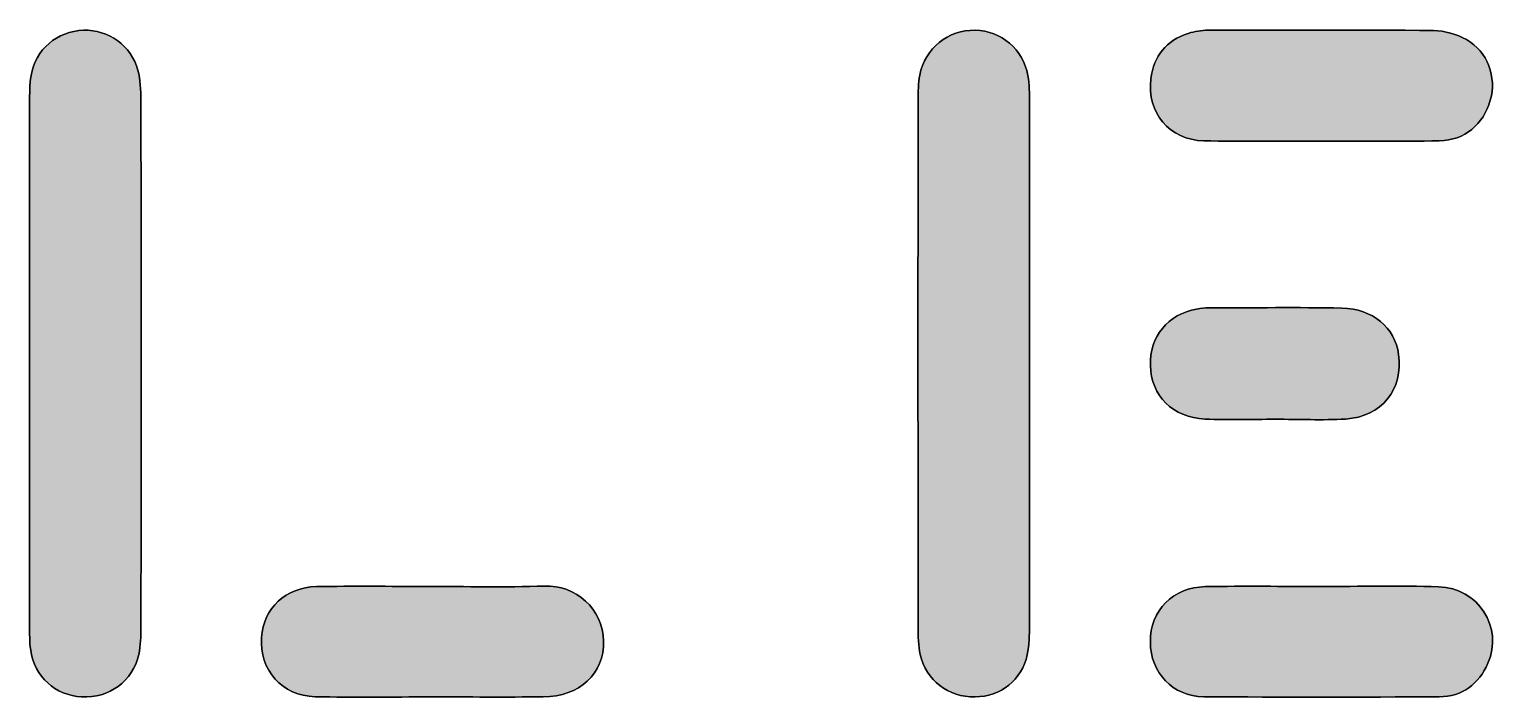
# Model space of a CAD drawing. Extents: x 212 to 466, y -242 to -141.
# Drawn here: x 416.64 to 466.34, y -241.3 to -218.76 of the extents above; entities that cross this region are included whole.
import ezdxf

# ---------------------------------------------------------------- set-up
doc = ezdxf.new("R2010")
doc.units = 0
doc.layers.add('LAYER_1', color=7, linetype='CONTINUOUS')

# ---------------------------------------------------------------- blocks, each defined once
blk = doc.blocks.new('*U9')
at = {"layer": 'LAYER_1', "color": 7}
for points in [[(447.445, -240.944), (447.133, -219.365), (447.445, -219.097)], [(447.46, -240.956), (447.445, -219.097), (447.46, -219.089)], [(447.445, -240.944), (447.445, -219.097), (447.46, -240.956)], [(447.838, -241.139), (447.46, -219.089), (447.838, -218.896)], [(447.46, -240.956), (447.46, -219.089), (447.838, -241.139)], [(447.845, -241.143), (447.838, -218.896), (447.845, -218.895)], [(447.838, -241.139), (447.838, -218.896), (447.845, -241.143)], [(448.274, -241.239), (447.845, -218.895), (448.274, -218.795)], [(447.845, -241.143), (447.845, -218.895), (448.274, -241.239)], [(448.275, -241.239), (448.274, -218.795), (448.275, -218.794)], [(448.274, -241.239), (448.274, -218.795), (448.275, -241.239)], [(448.275, -241.239), (448.275, -218.794), (448.723, -241.236)], [(448.723, -241.236), (448.275, -218.794), (448.723, -218.8)], [(448.723, -241.236), (448.723, -218.8), (448.731, -241.234)], [(448.731, -241.234), (448.723, -218.8), (448.731, -218.8)], [(448.731, -241.234), (448.731, -218.8), (449.138, -241.14)], [(449.138, -241.14), (448.731, -218.8), (449.138, -218.902)], [(449.138, -241.14), (449.138, -218.902), (449.155, -241.132)], [(449.155, -241.132), (449.138, -218.902), (449.155, -218.907)], [(449.155, -241.132), (449.155, -218.907), (449.509, -240.96)], [(449.509, -240.96), (449.155, -218.907), (449.509, -219.091)], [(449.509, -240.96), (449.509, -219.091), (449.534, -240.94)], [(449.534, -240.94), (449.509, -219.091), (449.534, -219.103)], [(449.534, -240.94), (449.534, -219.103), (449.825, -240.701)], [(449.825, -240.701), (449.534, -219.103), (449.825, -219.356)], [(447.112, -240.66), (446.877, -219.713), (447.112, -219.383)], [(447.133, -240.688), (447.112, -219.383), (447.133, -219.365)], [(447.112, -240.66), (447.112, -219.383), (447.133, -240.688)], [(447.133, -240.688), (447.133, -219.365), (447.445, -240.944)], [(449.825, -240.701), (449.825, -219.356), (449.853, -240.664)], [(449.853, -240.664), (449.825, -219.356), (449.853, -219.381)], [(449.853, -240.664), (449.853, -219.381), (450.073, -240.374)], [(450.073, -240.374), (449.853, -219.381), (450.073, -219.69)], [(446.706, -239.943), (446.687, -220.171), (446.706, -220.122)], [(446.854, -240.293), (446.706, -220.122), (446.854, -219.745)], [(446.706, -239.943), (446.706, -220.122), (446.854, -240.293)], [(446.877, -240.347), (446.854, -219.745), (446.877, -219.713)], [(446.854, -240.293), (446.854, -219.745), (446.877, -240.347)], [(446.877, -240.347), (446.877, -219.713), (447.112, -240.66)], [(450.073, -240.374), (450.073, -219.69), (450.102, -240.308)], [(450.102, -240.308), (450.073, -219.69), (450.102, -219.73)], [(450.102, -240.308), (450.102, -219.73), (450.243, -239.984)], [(450.243, -239.984), (450.102, -219.73), (450.243, -220.082)], [(450.243, -239.984), (450.243, -220.082), (450.267, -239.89)], [(450.267, -239.89), (450.243, -220.082), (450.267, -220.14)], [(450.267, -239.89), (450.267, -220.14), (450.288, -239.806)], [(450.288, -239.806), (450.267, -220.14), (450.288, -220.237)], [(446.641, -239.553), (446.603, -220.964), (446.641, -220.4)], [(446.653, -239.698), (446.641, -220.4), (446.653, -220.329)], [(446.641, -239.553), (446.641, -220.4), (446.653, -239.698)], [(446.654, -239.71), (446.653, -220.329), (446.654, -220.325)], [(446.653, -239.698), (446.653, -220.329), (446.654, -239.71)], [(446.668, -239.788), (446.654, -220.325), (446.668, -220.257)], [(446.654, -239.71), (446.654, -220.325), (446.668, -239.788)], [(446.687, -239.864), (446.668, -220.257), (446.687, -220.171)], [(446.668, -239.788), (446.668, -220.257), (446.687, -239.864)], [(446.687, -239.864), (446.687, -220.171), (446.706, -239.943)], [(450.288, -239.806), (450.288, -220.237), (450.303, -239.721)], [(450.303, -239.721), (450.288, -220.237), (450.303, -220.308)], [(450.303, -239.721), (450.303, -220.308), (450.307, -239.696)], [(450.307, -239.696), (450.303, -220.308), (450.307, -220.324)], [(450.307, -239.696), (450.307, -220.324), (450.319, -239.608)], [(450.319, -239.608), (450.307, -220.324), (450.319, -220.402)], [(450.319, -239.608), (450.319, -220.402), (450.327, -239.549)], [(450.327, -239.549), (450.319, -220.402), (450.327, -220.473)], [(450.327, -239.549), (450.327, -220.473), (450.337, -239.404)], [(450.337, -239.404), (450.327, -220.473), (450.337, -220.56)], [(450.337, -239.404), (450.337, -220.56), (450.351, -239.201)], [(450.351, -239.201), (450.337, -220.56), (450.351, -220.82)], [(446.602, -238.414), (446.601, -221.125), (446.602, -221.064)], [(446.601, -237.806), (446.601, -221.134), (446.601, -221.125)], [(446.601, -237.806), (446.601, -221.125), (446.602, -238.414)], [(446.601, -237.792), (446.601, -221.242), (446.601, -221.134)], [(446.601, -237.792), (446.601, -221.134), (446.601, -237.806)], [(446.603, -239.074), (446.602, -220.98), (446.603, -220.964)], [(446.602, -238.937), (446.602, -221.009), (446.602, -220.98)], [(446.602, -238.937), (446.602, -220.98), (446.603, -239.074)], [(446.602, -238.914), (446.602, -221.011), (446.602, -221.009)], [(446.602, -238.914), (446.602, -221.009), (446.602, -238.937)], [(446.602, -238.904), (446.602, -221.023), (446.602, -221.011)], [(446.602, -238.904), (446.602, -221.011), (446.602, -238.914)], [(446.602, -238.796), (446.602, -221.064), (446.602, -221.023)], [(446.602, -238.796), (446.602, -221.023), (446.602, -238.904)], [(446.602, -238.414), (446.602, -221.064), (446.602, -238.796)], [(446.603, -239.074), (446.603, -220.964), (446.641, -239.553)], [(450.351, -239.201), (450.351, -220.82), (450.355, -238.991)], [(450.355, -238.991), (450.351, -220.82), (450.355, -220.879)], [(450.355, -238.991), (450.355, -220.879), (450.357, -238.852)], [(450.357, -238.852), (450.355, -220.879), (450.357, -221.105)], [(450.357, -238.852), (450.357, -221.105), (450.357, -238.831)], [(450.357, -238.831), (450.357, -221.105), (450.357, -221.11)], [(450.357, -238.831), (450.357, -221.11), (450.357, -238.719)], [(450.357, -238.719), (450.357, -221.11), (450.357, -221.132)], [(450.357, -238.719), (450.357, -221.132), (450.358, -238.344)], [(450.358, -238.344), (450.357, -221.132), (450.358, -221.199)], [(446.601, -237.701), (446.601, -221.304), (446.601, -221.242)], [(446.601, -237.701), (446.601, -221.242), (446.601, -237.792)], [(446.601, -237.651), (446.601, -221.624), (446.601, -221.304)], [(446.601, -237.651), (446.601, -221.304), (446.601, -237.701)], [(446.601, -237.346), (446.601, -222.387), (446.601, -221.624)], [(446.601, -237.346), (446.601, -221.624), (446.601, -237.651)], [(450.358, -238.344), (450.358, -221.199), (450.358, -238.34)], [(450.358, -238.34), (450.358, -221.199), (450.358, -221.199)], [(450.358, -238.34), (450.358, -221.199), (450.358, -238.322)], [(450.358, -238.322), (450.358, -221.199), (450.358, -221.219)], [(450.358, -238.322), (450.358, -221.219), (450.358, -238.218)], [(450.358, -238.218), (450.358, -221.219), (450.358, -221.332)], [(450.358, -238.218), (450.358, -221.332), (450.358, -237.896)], [(450.358, -237.896), (450.358, -221.332), (450.358, -221.714)], [(450.358, -237.896), (450.358, -221.714), (450.359, -237.596)], [(450.359, -237.596), (450.358, -221.714), (450.359, -222.149)], [(446.601, -236.663), (446.6, -223.08), (446.601, -222.387)], [(446.601, -236.663), (446.601, -222.387), (446.601, -237.346)], [(450.359, -237.596), (450.359, -222.149), (450.359, -237.226)], [(450.359, -237.226), (450.359, -222.149), (450.359, -222.477)], [(450.359, -237.226), (450.359, -222.477), (450.36, -236.159)], [(450.36, -236.159), (450.359, -222.477), (450.36, -224.004)], [(446.6, -236.124), (446.6, -223.913), (446.6, -223.08)], [(446.6, -236.124), (446.6, -223.08), (446.601, -236.663)], [(446.6, -234.68), (446.599, -230.019), (446.6, -223.913)], [(446.6, -234.68), (446.6, -223.913), (446.6, -236.124)], [(450.36, -236.159), (450.36, -224.004), (450.36, -236.098)], [(450.36, -236.098), (450.36, -224.004), (450.36, -228.65)], [(450.36, -236.098), (450.36, -228.65), (450.36, -230.109)]]:
    blk.add_solid(points, dxfattribs=at)
blk = doc.blocks.new('*U10')
at = {"layer": 'LAYER_1', "color": 7}
for points in [[(417.424, -240.904), (417.375, -219.177), (417.424, -219.133)], [(417.74, -241.091), (417.424, -219.133), (417.74, -218.958)], [(417.424, -240.904), (417.424, -219.133), (417.74, -241.091)], [(417.798, -241.109), (417.74, -218.958), (417.798, -218.925)], [(417.74, -241.091), (417.74, -218.958), (417.798, -241.109)], [(418.156, -241.219), (417.798, -218.925), (418.156, -218.825)], [(417.798, -241.109), (417.798, -218.925), (418.156, -241.219)], [(418.22, -241.223), (418.156, -218.825), (418.22, -218.808)], [(418.156, -241.219), (418.156, -218.825), (418.22, -241.223)], [(418.616, -241.25), (418.22, -218.808), (418.616, -218.791)], [(418.22, -241.223), (418.22, -218.808), (418.616, -241.25)], [(418.661, -241.242), (418.616, -218.791), (418.661, -218.789)], [(418.616, -241.25), (418.616, -218.791), (418.661, -241.242)], [(418.661, -241.242), (418.661, -218.789), (419.064, -241.175)], [(419.064, -241.175), (418.661, -218.789), (419.064, -218.866)], [(419.064, -241.175), (419.064, -218.866), (419.076, -241.17)], [(419.076, -241.17), (419.064, -218.866), (419.076, -218.868)], [(419.076, -241.17), (419.076, -218.868), (419.458, -241.007)], [(419.458, -241.007), (419.076, -218.868), (419.458, -219.036)], [(419.458, -241.007), (419.458, -219.036), (419.469, -241.002)], [(419.469, -241.002), (419.458, -219.036), (419.469, -219.045)], [(419.469, -241.002), (419.469, -219.045), (419.791, -240.758)], [(419.791, -240.758), (419.469, -219.045), (419.791, -219.284)], [(417.074, -240.581), (416.872, -219.773), (417.074, -219.473)], [(417.111, -240.617), (417.074, -219.473), (417.111, -219.419)], [(417.074, -240.581), (417.074, -219.473), (417.111, -240.617)], [(417.375, -240.875), (417.111, -219.419), (417.375, -219.177)], [(417.111, -240.617), (417.111, -219.419), (417.375, -240.875)], [(417.375, -240.875), (417.375, -219.177), (417.424, -240.904)], [(419.791, -240.758), (419.791, -219.284), (419.816, -240.739)], [(419.816, -240.739), (419.791, -219.284), (419.816, -219.313)], [(419.816, -240.739), (419.816, -219.313), (420.061, -240.434)], [(420.061, -240.434), (419.816, -219.313), (420.061, -219.601)], [(420.061, -240.434), (420.061, -219.601), (420.092, -240.396)], [(420.092, -240.396), (420.061, -219.601), (420.092, -219.662)], [(420.092, -240.396), (420.092, -219.662), (420.252, -240.047)], [(420.252, -240.047), (420.092, -219.662), (420.252, -219.979)], [(416.847, -240.218), (416.721, -220.187), (416.847, -219.842)], [(416.872, -240.258), (416.847, -219.842), (416.872, -219.773)], [(416.847, -240.218), (416.847, -219.842), (416.872, -240.258)], [(416.872, -240.258), (416.872, -219.773), (417.074, -240.581)], [(420.252, -240.047), (420.252, -219.979), (420.281, -239.982)], [(420.281, -239.982), (420.252, -219.979), (420.281, -220.077)], [(420.281, -239.982), (420.281, -220.077), (420.304, -239.896)], [(420.304, -239.896), (420.281, -220.077), (420.304, -220.152)], [(420.304, -239.896), (420.304, -220.152), (420.324, -239.822)], [(420.324, -239.822), (420.304, -220.152), (420.324, -220.235)], [(416.67, -239.566), (416.647, -221.061), (416.67, -220.618)], [(416.679, -239.638), (416.67, -220.618), (416.679, -220.451)], [(416.67, -239.566), (416.67, -220.618), (416.679, -239.638)], [(416.68, -239.646), (416.679, -220.451), (416.68, -220.423)], [(416.679, -239.638), (416.679, -220.451), (416.68, -239.646)], [(416.691, -239.71), (416.68, -220.423), (416.691, -220.344)], [(416.68, -239.646), (416.68, -220.423), (416.691, -239.71)], [(416.706, -239.795), (416.691, -220.344), (416.706, -220.268)], [(416.691, -239.71), (416.691, -220.344), (416.706, -239.795)], [(416.721, -239.841), (416.706, -220.268), (416.721, -220.187)], [(416.706, -239.795), (416.706, -220.268), (416.721, -239.841)], [(416.721, -239.841), (416.721, -220.187), (416.847, -240.218)], [(420.324, -239.822), (420.324, -220.235), (420.331, -239.795)], [(420.331, -239.795), (420.324, -220.235), (420.331, -220.276)], [(420.331, -239.795), (420.331, -220.276), (420.346, -239.717)], [(420.346, -239.717), (420.331, -220.276), (420.346, -220.36)], [(420.346, -239.717), (420.346, -220.36), (420.354, -239.662)], [(420.354, -239.662), (420.346, -220.36), (420.354, -220.405)], [(420.354, -239.662), (420.354, -220.405), (420.369, -239.56)], [(420.369, -239.56), (420.354, -220.405), (420.369, -220.558)], [(420.369, -239.56), (420.369, -220.558), (420.389, -239.309)], [(420.389, -239.309), (420.369, -220.558), (420.389, -220.752)], [(416.647, -239.008), (416.646, -221.221), (416.647, -221.061)], [(416.647, -239.008), (416.647, -221.061), (416.67, -239.566)], [(420.389, -239.309), (420.389, -220.752), (420.394, -239.242)], [(420.394, -239.242), (420.389, -220.752), (420.394, -220.935)], [(420.394, -239.242), (420.394, -220.935), (420.399, -238.99)], [(420.399, -238.99), (420.394, -220.935), (420.399, -221.101)], [(420.399, -238.99), (420.399, -221.101), (420.399, -238.985)], [(420.399, -238.985), (420.399, -221.101), (420.399, -221.122)], [(420.399, -238.985), (420.399, -221.122), (420.399, -238.969)], [(420.399, -238.969), (420.399, -221.122), (420.399, -221.236)], [(416.646, -238.998), (416.646, -221.231), (416.646, -221.221)], [(416.646, -238.998), (416.646, -221.221), (416.647, -239.008)], [(416.646, -238.998), (416.646, -221.338), (416.646, -221.231)], [(416.646, -238.998), (416.646, -221.231), (416.646, -238.998)], [(416.646, -238.997), (416.646, -221.716), (416.646, -221.338)], [(416.646, -238.997), (416.646, -221.338), (416.646, -238.998)], [(420.399, -238.969), (420.399, -221.236), (420.4, -238.923)], [(420.4, -238.923), (420.399, -221.236), (420.4, -221.618)], [(420.4, -238.923), (420.4, -221.618), (420.4, -238.922)], [(420.4, -238.922), (420.4, -221.618), (420.4, -221.63)], [(420.4, -238.922), (420.4, -221.63), (420.4, -238.902)], [(420.4, -238.902), (420.4, -221.63), (420.4, -221.659)], [(416.646, -238.993), (416.646, -222.439), (416.646, -221.716)], [(416.646, -238.993), (416.646, -221.716), (416.646, -238.997)], [(420.4, -238.902), (420.4, -221.659), (420.4, -238.789)], [(420.4, -238.789), (420.4, -221.659), (420.4, -221.765)], [(420.4, -238.789), (420.4, -221.765), (420.401, -238.407)], [(420.401, -238.407), (420.4, -221.765), (420.401, -222.092)], [(420.401, -238.407), (420.401, -222.092), (420.401, -237.997)], [(420.401, -237.997), (420.401, -222.092), (420.401, -222.381)], [(416.646, -238.84), (416.646, -222.442), (416.646, -222.439)], [(416.646, -238.986), (416.646, -222.439), (416.646, -238.993)], [(416.646, -238.831), (416.646, -222.461), (416.646, -222.442)], [(416.646, -238.831), (416.646, -222.442), (416.646, -238.84)], [(416.646, -238.808), (416.646, -222.472), (416.646, -222.461)], [(416.646, -238.808), (416.646, -222.461), (416.646, -238.831)], [(416.646, -238.793), (416.646, -222.538), (416.646, -222.472)], [(416.646, -238.793), (416.646, -222.472), (416.646, -238.808)], [(416.646, -238.724), (416.646, -222.887), (416.646, -222.538)], [(416.646, -238.724), (416.646, -222.538), (416.646, -238.793)], [(420.401, -237.997), (420.401, -222.381), (420.402, -237.644)], [(420.402, -237.644), (420.401, -222.381), (420.402, -222.784)], [(416.646, -238.346), (416.645, -223.545), (416.646, -222.887)], [(416.646, -238.346), (416.646, -222.887), (416.646, -238.724)], [(420.402, -237.644), (420.402, -222.784), (420.403, -236.118)], [(420.403, -236.118), (420.402, -222.784), (420.403, -223.866)], [(416.645, -237.59), (416.645, -223.984), (416.645, -223.545)], [(416.645, -237.59), (416.645, -223.545), (416.646, -238.346)], [(416.645, -237.009), (416.645, -225.551), (416.645, -223.984)], [(416.645, -237.009), (416.645, -223.984), (416.645, -237.59)], [(420.403, -236.118), (420.403, -223.866), (420.403, -231.952)], [(420.403, -231.952), (420.403, -223.866), (420.403, -223.907)], [(420.403, -231.952), (420.403, -223.907), (420.403, -230.013)], [(416.645, -236.078), (416.644, -230.031), (416.645, -225.551)], [(416.645, -236.078), (416.645, -225.551), (416.645, -237.009)], [(416.646, -238.986), (416.646, -238.858), (416.646, -238.84)], [(416.646, -238.986), (416.646, -238.986), (416.646, -238.858)], [(416.646, -238.986), (416.646, -238.858), (416.646, -238.986)]]:
    blk.add_solid(points, dxfattribs=at)
blk = doc.blocks.new('*U16')
at = {"layer": 'LAYER_1', "color": 7}
for points in [[(455.33, -222.263), (455.086, -219.213), (455.33, -219.052)], [(455.403, -222.31), (455.33, -219.052), (455.403, -219.019)], [(455.33, -222.263), (455.33, -219.052), (455.403, -222.31)], [(455.612, -222.384), (455.403, -219.019), (455.612, -218.924)], [(455.403, -222.31), (455.403, -219.019), (455.612, -222.384)], [(455.688, -222.411), (455.612, -218.924), (455.688, -218.897)], [(455.612, -222.384), (455.612, -218.924), (455.688, -222.411)], [(455.728, -222.426), (455.688, -218.897), (455.728, -218.883)], [(455.688, -222.411), (455.688, -218.897), (455.728, -222.426)], [(455.773, -222.442), (455.728, -218.883), (455.773, -218.87)], [(455.728, -222.426), (455.728, -218.883), (455.773, -222.442)], [(455.818, -222.458), (455.773, -218.87), (455.818, -218.859)], [(455.773, -222.442), (455.773, -218.87), (455.818, -222.458)], [(455.957, -222.473), (455.818, -218.859), (455.957, -218.825)], [(455.818, -222.458), (455.818, -218.859), (455.957, -222.473)], [(456.294, -222.51), (455.957, -218.825), (456.294, -218.789)], [(455.957, -222.473), (455.957, -218.825), (456.294, -222.51)], [(456.334, -222.511), (456.294, -218.789), (456.334, -218.785)], [(456.294, -222.51), (456.294, -218.789), (456.334, -222.511)], [(456.357, -222.512), (456.334, -218.785), (456.357, -218.784)], [(456.334, -222.511), (456.334, -218.785), (456.357, -222.512)], [(456.357, -222.512), (456.357, -218.784), (456.369, -222.512)], [(456.369, -222.512), (456.357, -218.784), (456.369, -218.784)], [(456.369, -222.512), (456.369, -218.784), (456.375, -222.512)], [(456.375, -222.512), (456.369, -218.784), (456.375, -218.784)], [(456.375, -222.512), (456.375, -218.784), (456.435, -222.513)], [(456.435, -222.513), (456.375, -218.784), (456.435, -218.784)], [(456.841, -222.521), (456.435, -218.784), (456.841, -218.783)], [(456.435, -222.513), (456.435, -218.784), (456.841, -222.521)], [(456.841, -222.521), (456.841, -218.783), (456.97, -222.521)], [(456.97, -222.521), (456.841, -218.783), (456.97, -218.783)], [(457.934, -222.526), (456.97, -218.783), (457.934, -218.78)], [(456.97, -222.521), (456.97, -218.783), (457.934, -222.526)], [(457.934, -222.526), (457.934, -218.78), (458.039, -222.526)], [(458.039, -222.526), (457.934, -218.78), (458.039, -218.78)], [(460.12, -222.517), (458.039, -218.78), (460.12, -218.776)], [(458.039, -222.526), (458.039, -218.78), (460.12, -222.517)], [(460.12, -222.517), (460.12, -218.776), (460.178, -222.517)], [(460.178, -222.517), (460.12, -218.776), (460.178, -218.776)], [(460.178, -222.517), (460.178, -218.776), (462.317, -222.524)], [(462.317, -222.524), (460.178, -218.776), (462.317, -218.781)], [(462.317, -222.524), (462.317, -218.781), (462.401, -222.524)], [(462.401, -222.524), (462.317, -218.781), (462.401, -218.781)], [(462.401, -222.524), (462.401, -218.781), (463.386, -222.52)], [(463.386, -222.52), (462.401, -218.781), (463.386, -218.788)], [(463.386, -222.52), (463.386, -218.788), (463.542, -222.519)], [(463.542, -222.519), (463.386, -218.788), (463.542, -218.789)], [(463.542, -222.519), (463.542, -218.789), (463.92, -222.514)], [(463.92, -222.514), (463.542, -218.789), (463.92, -218.793)], [(463.92, -222.514), (463.92, -218.793), (463.981, -222.513)], [(463.981, -222.513), (463.92, -218.793), (463.981, -218.793)], [(463.981, -222.513), (463.981, -218.793), (463.991, -222.513)], [(463.991, -222.513), (463.981, -218.793), (463.991, -218.793)], [(463.991, -222.513), (463.991, -218.793), (464.011, -222.513)], [(464.011, -222.513), (463.991, -218.793), (464.011, -218.794)], [(464.011, -222.513), (464.011, -218.794), (464.051, -222.512)], [(464.051, -222.512), (464.011, -218.794), (464.051, -218.795)], [(464.051, -222.512), (464.051, -218.795), (464.112, -222.511)], [(464.112, -222.511), (464.051, -218.795), (464.112, -218.807)], [(464.112, -222.511), (464.112, -218.807), (464.487, -222.48)], [(464.487, -222.48), (464.112, -218.807), (464.487, -218.882)], [(464.487, -222.48), (464.487, -218.882), (464.697, -222.422)], [(464.697, -222.422), (464.487, -218.882), (464.697, -218.923)], [(464.697, -222.422), (464.697, -218.923), (464.809, -222.391)], [(464.809, -222.391), (464.697, -218.923), (464.809, -218.97)], [(464.809, -222.391), (464.809, -218.97), (465, -222.297)], [(465, -222.297), (464.809, -218.97), (465, -219.05)], [(465, -222.297), (465, -219.05), (465.071, -222.262)], [(465.071, -222.262), (465, -219.05), (465.071, -219.087)], [(465.071, -222.262), (465.071, -219.087), (465.098, -222.249)], [(465.098, -222.249), (465.071, -219.087), (465.098, -219.103)], [(465.098, -222.249), (465.098, -219.103), (465.193, -222.177)], [(465.193, -222.177), (465.098, -219.103), (465.193, -219.16)], [(465.193, -222.177), (465.193, -219.16), (465.352, -222.056)], [(465.352, -222.056), (465.193, -219.16), (465.352, -219.289)], [(454.712, -221.666), (454.583, -219.887), (454.712, -219.631)], [(454.771, -221.774), (454.712, -219.631), (454.771, -219.552)], [(454.712, -221.666), (454.712, -219.631), (454.771, -221.774)], [(454.88, -221.893), (454.771, -219.552), (454.88, -219.406)], [(454.771, -221.774), (454.771, -219.552), (454.88, -221.893)], [(455.051, -222.079), (454.88, -219.406), (455.051, -219.246)], [(454.88, -221.893), (454.88, -219.406), (455.051, -222.079)], [(455.086, -222.102), (455.051, -219.246), (455.086, -219.213)], [(455.051, -222.079), (455.051, -219.246), (455.086, -222.102)], [(455.086, -222.102), (455.086, -219.213), (455.33, -222.263)], [(465.352, -222.056), (465.352, -219.289), (465.454, -221.944)], [(465.454, -221.944), (465.352, -219.289), (465.454, -219.371)], [(465.454, -221.944), (465.454, -219.371), (465.568, -221.818)], [(465.568, -221.818), (465.454, -219.371), (465.568, -219.51)], [(465.568, -221.818), (465.568, -219.51), (465.663, -221.665)], [(465.663, -221.665), (465.568, -219.51), (465.663, -219.625)], [(465.663, -221.665), (465.663, -219.625), (465.742, -221.537)], [(465.742, -221.537), (465.663, -219.625), (465.742, -219.771)], [(454.57, -221.406), (454.493, -220.174), (454.57, -219.927)], [(454.583, -221.429), (454.57, -219.927), (454.583, -219.887)], [(454.57, -221.406), (454.57, -219.927), (454.583, -221.429)], [(454.583, -221.429), (454.583, -219.887), (454.712, -221.666)], [(465.742, -221.537), (465.742, -219.771), (465.819, -221.35)], [(465.819, -221.35), (465.742, -219.771), (465.819, -219.913)], [(465.819, -221.35), (465.819, -219.913), (465.872, -221.219)], [(465.872, -221.219), (465.819, -219.913), (465.872, -220.078)], [(465.872, -221.219), (465.872, -220.078), (465.92, -221.011)], [(465.92, -221.011), (465.872, -220.078), (465.92, -220.224)], [(454.457, -220.986), (454.44, -220.525), (454.457, -220.378)], [(454.463, -221.007), (454.457, -220.378), (454.463, -220.329)], [(454.457, -220.986), (454.457, -220.378), (454.463, -221.007)], [(454.493, -221.119), (454.463, -220.329), (454.493, -220.174)], [(454.463, -221.007), (454.463, -220.329), (454.493, -221.119)], [(454.493, -221.119), (454.493, -220.174), (454.57, -221.406)], [(465.92, -221.011), (465.92, -220.224), (465.949, -220.885)], [(465.949, -220.885), (465.92, -220.224), (465.949, -220.439)], [(465.949, -220.885), (465.949, -220.439), (465.964, -220.551)]]:
    blk.add_solid(points, dxfattribs=at)
blk = doc.blocks.new('*U18')
at = {"layer": 'LAYER_1', "color": 7}
for points in [[(456.087, -241.235), (455.991, -237.558), (456.087, -237.551)], [(456.173, -241.24), (456.087, -237.551), (456.173, -237.545)], [(456.087, -241.235), (456.087, -237.551), (456.173, -241.24)], [(456.216, -241.241), (456.173, -237.545), (456.216, -237.542)], [(456.173, -241.24), (456.173, -237.545), (456.216, -241.241)], [(456.296, -241.242), (456.216, -237.542), (456.296, -237.536)], [(456.216, -241.241), (456.216, -237.542), (456.296, -241.242)], [(456.355, -241.242), (456.296, -237.536), (456.355, -237.532)], [(456.296, -241.242), (456.296, -237.536), (456.355, -241.242)], [(456.731, -241.245), (456.355, -237.532), (456.731, -237.527)], [(456.355, -241.242), (456.355, -237.532), (456.731, -241.245)], [(456.779, -241.246), (456.731, -237.527), (456.779, -237.526)], [(456.731, -241.245), (456.731, -237.527), (456.779, -241.246)], [(456.779, -241.246), (456.779, -237.526), (460.18, -241.257)], [(460.18, -241.257), (456.779, -237.526), (460.18, -237.528)], [(460.18, -241.257), (460.18, -237.528), (460.205, -241.257)], [(460.205, -241.257), (460.18, -237.528), (460.205, -237.528)], [(463.654, -241.246), (460.205, -237.528), (463.654, -237.525)], [(460.205, -241.257), (460.205, -237.528), (463.654, -241.246)], [(463.654, -241.246), (463.654, -237.525), (463.679, -241.246)], [(463.679, -241.246), (463.654, -237.525), (463.679, -237.526)], [(463.679, -241.246), (463.679, -237.526), (464.113, -241.244)], [(464.113, -241.244), (463.679, -237.526), (464.113, -237.554)], [(464.113, -241.244), (464.113, -237.554), (464.188, -241.243)], [(464.188, -241.243), (464.113, -237.554), (464.188, -237.559)], [(455.107, -240.85), (454.968, -238.058), (455.107, -237.928)], [(455.2, -240.927), (455.107, -237.928), (455.2, -237.868)], [(455.107, -240.85), (455.107, -237.928), (455.2, -240.927)], [(455.368, -241.021), (455.2, -237.868), (455.368, -237.76)], [(455.2, -240.927), (455.2, -237.868), (455.368, -241.021)], [(455.466, -241.077), (455.368, -237.76), (455.466, -237.718)], [(455.368, -241.021), (455.368, -237.76), (455.466, -241.077)], [(455.663, -241.146), (455.466, -237.718), (455.663, -237.635)], [(455.466, -241.077), (455.466, -237.718), (455.663, -241.146)], [(455.763, -241.181), (455.663, -237.635), (455.763, -237.612)], [(455.663, -241.146), (455.663, -237.635), (455.763, -241.181)], [(455.991, -241.219), (455.763, -237.612), (455.991, -237.558)], [(455.763, -241.181), (455.763, -237.612), (455.991, -241.219)], [(455.991, -241.219), (455.991, -237.558), (456.087, -241.235)], [(464.188, -241.243), (464.188, -237.559), (464.22, -241.242)], [(464.22, -241.242), (464.188, -237.559), (464.22, -237.561)], [(464.22, -241.242), (464.22, -237.561), (464.283, -241.24)], [(464.283, -241.24), (464.22, -237.561), (464.283, -237.565)], [(464.283, -241.24), (464.283, -237.565), (464.513, -241.212)], [(464.513, -241.212), (464.283, -237.565), (464.513, -237.579)], [(464.513, -241.212), (464.513, -237.579), (464.524, -241.211)], [(464.524, -241.211), (464.513, -237.579), (464.524, -237.583)], [(464.524, -241.211), (464.524, -237.583), (464.898, -241.088)], [(464.898, -241.088), (464.524, -237.583), (464.898, -237.707)], [(464.898, -241.088), (464.898, -237.707), (464.956, -241.069)], [(464.956, -241.069), (464.898, -237.707), (464.956, -237.741)], [(464.956, -241.069), (464.956, -237.741), (465.235, -240.879)], [(465.235, -240.879), (464.956, -237.741), (465.235, -237.907)], [(465.235, -240.879), (465.235, -237.907), (465.32, -240.822)], [(465.32, -240.822), (465.235, -237.907), (465.32, -237.985)], [(465.32, -240.822), (465.32, -237.985), (465.517, -240.593)], [(465.517, -240.593), (465.32, -237.985), (465.517, -238.168)], [(454.62, -240.244), (454.564, -238.66), (454.62, -238.547)], [(454.702, -240.383), (454.62, -238.547), (454.702, -238.382)], [(454.62, -240.244), (454.62, -238.547), (454.702, -240.383)], [(454.774, -240.506), (454.702, -238.382), (454.774, -238.285)], [(454.702, -240.383), (454.702, -238.382), (454.774, -240.506)], [(454.884, -240.635), (454.774, -238.285), (454.884, -238.137)], [(454.774, -240.506), (454.774, -238.285), (454.884, -240.635)], [(454.968, -240.735), (454.884, -238.137), (454.968, -238.058)], [(454.884, -240.635), (454.884, -238.137), (454.968, -240.735)], [(454.968, -240.735), (454.968, -238.058), (455.107, -240.85)], [(465.517, -240.593), (465.517, -238.168), (465.616, -240.478)], [(465.616, -240.478), (465.517, -238.168), (465.616, -238.307)], [(465.616, -240.478), (465.616, -238.307), (465.738, -240.273)], [(465.738, -240.273), (465.616, -238.307), (465.738, -238.479)], [(465.738, -240.273), (465.738, -238.479), (465.738, -240.273)], [(465.738, -240.273), (465.738, -238.479), (465.738, -238.48)], [(465.738, -240.273), (465.738, -238.48), (465.792, -240.162)], [(465.792, -240.162), (465.738, -238.48), (465.792, -238.606)], [(454.474, -239.771), (454.447, -239.192), (454.474, -238.968)], [(454.51, -239.953), (454.474, -238.968), (454.51, -238.844)], [(454.474, -239.771), (454.474, -238.968), (454.51, -239.953)], [(454.564, -240.095), (454.51, -238.844), (454.564, -238.66)], [(454.51, -239.953), (454.51, -238.844), (454.564, -240.095)], [(454.564, -240.095), (454.564, -238.66), (454.62, -240.244)], [(465.792, -240.162), (465.792, -238.606), (465.859, -240)], [(465.859, -240), (465.792, -238.606), (465.859, -238.761)], [(465.859, -240), (465.859, -238.761), (465.889, -239.879)], [(465.889, -239.879), (465.859, -238.761), (465.889, -238.829)], [(465.889, -239.879), (465.889, -238.829), (465.957, -239.601)], [(465.957, -239.601), (465.889, -238.829), (465.957, -239.169)], [(454.447, -239.637), (454.434, -239.3), (454.447, -239.192)], [(454.447, -239.637), (454.447, -239.192), (454.474, -239.771)], [(465.957, -239.601), (465.957, -239.169), (465.964, -239.207)]]:
    blk.add_solid(points, dxfattribs=at)
blk = doc.blocks.new('*U22')
at = {"layer": 'LAYER_1', "color": 7}
for points in [[(426.278, -241.243), (425.941, -237.572), (426.278, -237.537)], [(426.316, -241.243), (426.278, -237.537), (426.316, -237.533)], [(426.278, -241.243), (426.278, -237.537), (426.316, -241.243)], [(430.032, -241.25), (426.316, -237.533), (430.032, -237.526)], [(426.316, -241.243), (426.316, -237.533), (430.032, -241.25)], [(430.164, -241.25), (430.032, -237.526), (430.164, -237.525)], [(430.032, -241.25), (430.032, -237.526), (430.164, -241.25)], [(433.965, -241.248), (430.164, -237.525), (433.965, -237.514)], [(430.164, -241.25), (430.164, -237.525), (433.965, -241.248)], [(434.002, -241.245), (433.965, -237.514), (434.002, -237.513)], [(433.965, -241.248), (433.965, -237.514), (434.002, -241.245)], [(434.002, -241.245), (434.002, -237.513), (434.391, -241.211)], [(434.391, -241.211), (434.002, -237.513), (434.391, -237.537)], [(434.391, -241.211), (434.391, -237.537), (434.403, -241.21)], [(434.403, -241.21), (434.391, -237.537), (434.403, -237.54)], [(434.403, -241.21), (434.403, -237.54), (434.758, -241.116)], [(434.758, -241.116), (434.403, -237.54), (434.758, -237.633)], [(425.027, -240.74), (424.923, -238.145), (425.027, -238.027)], [(425.192, -240.889), (425.027, -238.027), (425.192, -237.901)], [(425.027, -240.74), (425.027, -238.027), (425.192, -240.889)], [(425.293, -240.947), (425.192, -237.901), (425.293, -237.824)], [(425.192, -240.889), (425.192, -237.901), (425.293, -240.947)], [(425.511, -241.074), (425.293, -237.824), (425.511, -237.714)], [(425.293, -240.947), (425.293, -237.824), (425.511, -241.074)], [(425.599, -241.103), (425.511, -237.714), (425.599, -237.67)], [(425.511, -241.074), (425.511, -237.714), (425.599, -241.103)], [(425.875, -241.194), (425.599, -237.67), (425.875, -237.591)], [(425.599, -241.103), (425.599, -237.67), (425.875, -241.194)], [(425.941, -241.202), (425.875, -237.591), (425.941, -237.572)], [(425.875, -241.194), (425.875, -237.591), (425.941, -241.202)], [(425.941, -241.202), (425.941, -237.572), (426.278, -241.243)], [(434.758, -241.116), (434.758, -237.633), (434.801, -241.105)], [(434.801, -241.105), (434.758, -237.633), (434.801, -237.654)], [(434.801, -241.105), (434.801, -237.654), (435.093, -240.966)], [(435.093, -240.966), (434.801, -237.654), (435.093, -237.796)], [(435.093, -240.966), (435.093, -237.796), (435.151, -240.938)], [(435.151, -240.938), (435.093, -237.796), (435.151, -237.839)], [(435.151, -240.938), (435.151, -237.839), (435.388, -240.76)], [(435.388, -240.76), (435.151, -237.839), (435.388, -238.018)], [(435.388, -240.76), (435.388, -238.018), (435.449, -240.715)], [(435.449, -240.715), (435.388, -238.018), (435.449, -238.085)], [(424.711, -240.352), (424.638, -238.564), (424.711, -238.441)], [(424.808, -240.486), (424.711, -238.441), (424.808, -238.276)], [(424.711, -240.352), (424.711, -238.441), (424.808, -240.486)], [(424.923, -240.646), (424.808, -238.276), (424.923, -238.145)], [(424.808, -240.486), (424.808, -238.276), (424.923, -240.646)], [(424.923, -240.646), (424.923, -238.145), (425.027, -240.74)], [(435.449, -240.715), (435.449, -238.085), (435.635, -240.501)], [(435.635, -240.501), (435.449, -238.085), (435.635, -238.293)], [(435.635, -240.501), (435.635, -238.293), (435.688, -240.441)], [(435.688, -240.441), (435.635, -238.293), (435.688, -238.382)], [(435.688, -240.441), (435.688, -238.382), (435.825, -240.191)], [(435.825, -240.191), (435.688, -238.382), (435.825, -238.614)], [(424.523, -239.848), (424.477, -239.177), (424.523, -238.888)], [(424.561, -240.015), (424.523, -238.888), (424.561, -238.783)], [(424.523, -239.848), (424.523, -238.888), (424.561, -240.015)], [(424.638, -240.189), (424.561, -238.783), (424.638, -238.564)], [(424.561, -240.015), (424.561, -238.783), (424.638, -240.189)], [(424.638, -240.189), (424.638, -238.564), (424.711, -240.352)], [(435.825, -240.191), (435.825, -238.614), (435.863, -240.121)], [(435.863, -240.121), (435.825, -238.614), (435.863, -238.725)], [(435.863, -240.121), (435.863, -238.725), (435.949, -239.828)], [(435.949, -239.828), (435.863, -238.725), (435.949, -238.973)], [(435.949, -239.828), (435.949, -238.973), (435.968, -239.76)], [(435.968, -239.76), (435.949, -238.973), (435.968, -239.129)], [(424.477, -239.643), (424.467, -239.242), (424.477, -239.177)], [(424.477, -239.643), (424.477, -239.177), (424.523, -239.848)], [(435.968, -239.76), (435.968, -239.129), (435.998, -239.365)]]:
    blk.add_solid(points, dxfattribs=at)
blk = doc.blocks.new('*U23')
at = {"layer": 'LAYER_1', "color": 7}
for points in [[(455.068, -231.439), (454.954, -228.714), (455.068, -228.599)], [(455.219, -231.561), (455.068, -228.599), (455.219, -228.493)], [(455.068, -231.439), (455.068, -228.599), (455.219, -231.561)], [(455.337, -231.623), (455.219, -228.493), (455.337, -228.411)], [(455.219, -231.561), (455.219, -228.493), (455.337, -231.623)], [(455.532, -231.725), (455.337, -228.411), (455.532, -228.322)], [(455.337, -231.623), (455.337, -228.411), (455.532, -231.725)], [(455.646, -231.76), (455.532, -228.322), (455.646, -228.27)], [(455.532, -231.725), (455.532, -228.322), (455.646, -231.76)], [(455.888, -231.835), (455.646, -228.27), (455.888, -228.207)], [(455.646, -231.76), (455.646, -228.27), (455.888, -231.835)], [(455.992, -231.848), (455.888, -228.207), (455.992, -228.18)], [(455.888, -231.835), (455.888, -228.207), (455.992, -231.848)], [(456.284, -231.886), (455.992, -228.18), (456.284, -228.152)], [(455.992, -231.848), (455.992, -228.18), (456.284, -231.886)], [(456.411, -231.887), (456.284, -228.152), (456.411, -228.14)], [(456.284, -231.886), (456.284, -228.152), (456.411, -231.887)], [(456.411, -231.887), (456.411, -228.14), (458.649, -231.893)], [(458.649, -231.893), (456.411, -228.14), (458.649, -228.143)], [(458.649, -231.893), (458.649, -228.143), (459.832, -231.906)], [(459.832, -231.906), (458.649, -228.143), (459.832, -228.144)], [(459.832, -231.906), (459.832, -228.144), (460.889, -231.886)], [(460.889, -231.886), (459.832, -228.144), (460.889, -228.146)], [(460.889, -231.886), (460.889, -228.146), (461.013, -231.884)], [(461.013, -231.884), (460.889, -228.146), (461.013, -228.157)], [(461.013, -231.884), (461.013, -228.157), (461.265, -231.845)], [(461.265, -231.845), (461.013, -228.157), (461.265, -228.181)], [(461.265, -231.845), (461.265, -228.181), (461.446, -231.818)], [(461.446, -231.818), (461.265, -228.181), (461.446, -228.228)], [(461.446, -231.818), (461.446, -228.228), (461.611, -231.758)], [(461.611, -231.758), (461.446, -228.228), (461.611, -228.27)], [(461.611, -231.758), (461.611, -228.27), (461.83, -231.679)], [(461.83, -231.679), (461.611, -228.27), (461.83, -228.369)], [(461.83, -231.679), (461.83, -228.369), (461.92, -231.622)], [(461.92, -231.622), (461.83, -228.369), (461.92, -228.41)], [(461.92, -231.622), (461.92, -228.41), (462.158, -231.473)], [(462.158, -231.473), (461.92, -228.41), (462.158, -228.572)], [(462.158, -231.473), (462.158, -228.572), (462.19, -231.442)], [(462.19, -231.442), (462.158, -228.572), (462.19, -228.594)], [(462.19, -231.442), (462.19, -228.594), (462.417, -231.218)], [(462.417, -231.218), (462.19, -228.594), (462.417, -228.82)], [(454.66, -230.941), (454.579, -229.285), (454.66, -229.096)], [(454.739, -231.089), (454.66, -229.096), (454.739, -228.979)], [(454.66, -230.941), (454.66, -229.096), (454.739, -231.089)], [(454.841, -231.211), (454.739, -228.979), (454.841, -228.829)], [(454.739, -231.089), (454.739, -228.979), (454.841, -231.211)], [(454.954, -231.348), (454.841, -228.829), (454.954, -228.714)], [(454.841, -231.211), (454.841, -228.829), (454.954, -231.348)], [(454.954, -231.348), (454.954, -228.714), (455.068, -231.439)], [(462.417, -231.218), (462.417, -228.82), (462.427, -231.209)], [(462.427, -231.209), (462.417, -228.82), (462.427, -228.834)], [(462.427, -231.209), (462.427, -228.834), (462.598, -230.944)], [(462.598, -230.944), (462.427, -228.834), (462.598, -229.084)], [(462.598, -230.944), (462.598, -229.084), (462.631, -230.893)], [(462.631, -230.893), (462.598, -229.084), (462.631, -229.159)], [(454.53, -230.63), (454.476, -229.632), (454.53, -229.398)], [(454.579, -230.789), (454.53, -229.398), (454.579, -229.285)], [(454.53, -230.63), (454.53, -229.398), (454.579, -230.789)], [(454.579, -230.789), (454.579, -229.285), (454.66, -230.941)], [(462.631, -230.893), (462.631, -229.159), (462.728, -230.632)], [(462.728, -230.632), (462.631, -229.159), (462.728, -229.38)], [(462.728, -230.632), (462.728, -229.38), (462.765, -230.532)], [(462.765, -230.532), (462.728, -229.38), (462.765, -229.539)], [(462.765, -230.532), (462.765, -229.539), (462.803, -230.272)], [(462.803, -230.272), (462.765, -229.539), (462.803, -229.705)], [(454.453, -230.256), (454.434, -230.083), (454.453, -229.728)], [(454.476, -230.452), (454.453, -229.728), (454.476, -229.632)], [(454.453, -230.256), (454.453, -229.728), (454.476, -230.452)], [(454.476, -230.452), (454.476, -229.632), (454.53, -230.63)], [(462.803, -230.272), (462.803, -229.705), (462.824, -230.134)]]:
    blk.add_solid(points, dxfattribs=at)
blk = doc.blocks.new('BLOCK_2')
at = {"layer": 'LAYER_1'}
for points, knots in [([(420.403, -230.013), (420.403, -227.052), (420.406, -224.092), (420.399, -221.132), (420.398, -220.797), (420.382, -220.45), (420.298, -220.129), (420.084, -219.31), (419.304, -218.758), (418.466, -218.784), (417.575, -218.812), (416.843, -219.431), (416.697, -220.309), (416.646, -220.612), (416.647, -220.926), (416.646, -221.235), (416.644, -227.099), (416.644, -232.963), (416.646, -238.827), (416.646, -239.108), (416.642, -239.393), (416.683, -239.67), (416.816, -240.57), (417.51, -241.196), (418.401, -241.249), (419.326, -241.303), (420.124, -240.723), (420.326, -239.816), (420.393, -239.517), (420.399, -239.201), (420.4, -238.893), (420.405, -235.933), (420.403, -232.973), (420.403, -230.013)], [0, 0, 0, 0, 1, 1, 1, 2, 2, 2, 3, 3, 3, 4, 4, 4, 5, 5, 5, 6, 6, 6, 7, 7, 7, 8, 8, 8, 9, 9, 9, 10, 10, 10, 11, 11, 11, 11]), ([(420.403, -230.013), (420.403, -232.973), (420.405, -235.933), (420.4, -238.893), (420.399, -239.201), (420.393, -239.517), (420.326, -239.816), (420.124, -240.723), (419.326, -241.303), (418.401, -241.249), (417.51, -241.196), (416.816, -240.57), (416.683, -239.67), (416.642, -239.393), (416.646, -239.108), (416.646, -238.827), (416.644, -232.963), (416.644, -227.099), (416.646, -221.235), (416.647, -220.926), (416.646, -220.612), (416.697, -220.309), (416.843, -219.431), (417.575, -218.812), (418.466, -218.784), (419.304, -218.758), (420.084, -219.31), (420.298, -220.129), (420.382, -220.45), (420.398, -220.797), (420.399, -221.132), (420.406, -224.092), (420.403, -227.052), (420.403, -230.013)], [0, 0, 0, 0, 1, 1, 1, 2, 2, 2, 3, 3, 3, 4, 4, 4, 5, 5, 5, 6, 6, 6, 7, 7, 7, 8, 8, 8, 9, 9, 9, 10, 10, 10, 11, 11, 11, 11]), ([(450.36, -230.109), (450.36, -227.149), (450.361, -224.189), (450.358, -221.228), (450.357, -220.919), (450.358, -220.605), (450.303, -220.303), (450.143, -219.418), (449.412, -218.807), (448.527, -218.784), (447.619, -218.761), (446.83, -219.389), (446.658, -220.297), (446.607, -220.571), (446.601, -220.857), (446.601, -221.138), (446.598, -227.059), (446.598, -232.979), (446.602, -238.9), (446.602, -239.208), (446.61, -239.524), (446.675, -239.823), (446.865, -240.691), (447.627, -241.265), (448.522, -241.25), (449.39, -241.234), (450.103, -240.677), (450.283, -239.829), (450.352, -239.502), (450.356, -239.157), (450.357, -238.821), (450.362, -235.917), (450.36, -233.013), (450.36, -230.109)], [0, 0, 0, 0, 1, 1, 1, 2, 2, 2, 3, 3, 3, 4, 4, 4, 5, 5, 5, 6, 6, 6, 7, 7, 7, 8, 8, 8, 9, 9, 9, 10, 10, 10, 11, 11, 11, 11]), ([(450.36, -230.109), (450.36, -233.013), (450.362, -235.917), (450.357, -238.821), (450.356, -239.157), (450.352, -239.502), (450.283, -239.829), (450.103, -240.677), (449.39, -241.234), (448.522, -241.25), (447.627, -241.265), (446.865, -240.691), (446.675, -239.823), (446.61, -239.524), (446.602, -239.208), (446.602, -238.9), (446.598, -232.979), (446.598, -227.059), (446.601, -221.138), (446.601, -220.857), (446.607, -220.571), (446.658, -220.297), (446.83, -219.389), (447.619, -218.761), (448.527, -218.784), (449.412, -218.807), (450.143, -219.418), (450.303, -220.303), (450.358, -220.605), (450.357, -220.919), (450.358, -221.228), (450.361, -224.189), (450.36, -227.149), (450.36, -230.109)], [0, 0, 0, 0, 1, 1, 1, 2, 2, 2, 3, 3, 3, 4, 4, 4, 5, 5, 5, 6, 6, 6, 7, 7, 7, 8, 8, 8, 9, 9, 9, 10, 10, 10, 11, 11, 11, 11]), ([(460.12, -222.517), (461.472, -222.517), (462.824, -222.536), (464.175, -222.51), (465.035, -222.493), (465.666, -221.958), (465.895, -221.143), (466.114, -220.363), (465.813, -219.503), (465.095, -219.1), (464.766, -218.916), (464.355, -218.797), (463.98, -218.793), (461.445, -218.767), (458.91, -218.777), (456.376, -218.784), (456.154, -218.785), (455.924, -218.82), (455.713, -218.888), (454.975, -219.129), (454.542, -219.644), (454.45, -220.418), (454.315, -221.566), (455.072, -222.479), (456.234, -222.509), (457.528, -222.542), (458.824, -222.517), (460.12, -222.517)], [0, 0, 0, 0, 1, 1, 1, 2, 2, 2, 3, 3, 3, 4, 4, 4, 5, 5, 5, 6, 6, 6, 7, 7, 7, 8, 8, 8, 9, 9, 9, 9]), ([(460.12, -222.517), (458.824, -222.517), (457.528, -222.542), (456.234, -222.509), (455.072, -222.479), (454.315, -221.566), (454.45, -220.418), (454.542, -219.644), (454.975, -219.129), (455.713, -218.888), (455.924, -218.82), (456.154, -218.785), (456.376, -218.784), (458.91, -218.777), (461.445, -218.767), (463.98, -218.793), (464.355, -218.797), (464.766, -218.916), (465.095, -219.1), (465.813, -219.503), (466.114, -220.363), (465.895, -221.143), (465.666, -221.958), (465.035, -222.493), (464.175, -222.51), (462.824, -222.536), (461.472, -222.517), (460.12, -222.517)], [0, 0, 0, 0, 1, 1, 1, 2, 2, 2, 3, 3, 3, 4, 4, 4, 5, 5, 5, 6, 6, 6, 7, 7, 7, 8, 8, 8, 9, 9, 9, 9]), ([(458.649, -231.893), (459.437, -231.893), (460.228, -231.93), (461.013, -231.884), (462.23, -231.812), (462.969, -230.882), (462.803, -229.705), (462.677, -228.803), (461.933, -228.165), (460.889, -228.146), (459.397, -228.118), (457.904, -228.137), (456.411, -228.14), (456.271, -228.14), (456.13, -228.156), (455.992, -228.18), (455.026, -228.348), (454.407, -229.107), (454.434, -230.083), (454.461, -231.107), (455.177, -231.831), (456.284, -231.886), (457.07, -231.925), (457.86, -231.894), (458.649, -231.893)], [0, 0, 0, 0, 1, 1, 1, 2, 2, 2, 3, 3, 3, 4, 4, 4, 5, 5, 5, 6, 6, 6, 7, 7, 7, 8, 8, 8, 8]), ([(458.649, -231.893), (457.86, -231.894), (457.07, -231.925), (456.284, -231.886), (455.177, -231.831), (454.461, -231.107), (454.434, -230.083), (454.407, -229.107), (455.026, -228.348), (455.992, -228.18), (456.13, -228.156), (456.271, -228.14), (456.411, -228.14), (457.904, -228.137), (459.397, -228.118), (460.889, -228.146), (461.933, -228.165), (462.677, -228.803), (462.803, -229.705), (462.969, -230.882), (462.23, -231.812), (461.013, -231.884), (460.228, -231.93), (459.437, -231.893), (458.649, -231.893)], [0, 0, 0, 0, 1, 1, 1, 2, 2, 2, 3, 3, 3, 4, 4, 4, 5, 5, 5, 6, 6, 6, 7, 7, 7, 8, 8, 8, 8]), ([(430.164, -241.25), (431.431, -241.25), (432.698, -241.258), (433.965, -241.248), (435.185, -241.24), (436.024, -240.462), (435.998, -239.365), (435.973, -238.284), (435.063, -237.471), (434.002, -237.513), (432.681, -237.566), (431.356, -237.525), (430.032, -237.526), (428.793, -237.526), (427.554, -237.51), (426.316, -237.533), (425.278, -237.552), (424.534, -238.263), (424.467, -239.242), (424.392, -240.344), (425.155, -241.217), (426.278, -241.243), (427.573, -241.273), (428.868, -241.25), (430.164, -241.25)], [0, 0, 0, 0, 1, 1, 1, 2, 2, 2, 3, 3, 3, 4, 4, 4, 5, 5, 5, 6, 6, 6, 7, 7, 7, 8, 8, 8, 8]), ([(430.164, -241.25), (428.868, -241.25), (427.573, -241.273), (426.278, -241.243), (425.155, -241.217), (424.392, -240.344), (424.467, -239.242), (424.534, -238.263), (425.278, -237.552), (426.316, -237.533), (427.554, -237.51), (428.793, -237.526), (430.032, -237.526), (431.356, -237.525), (432.681, -237.566), (434.002, -237.513), (435.063, -237.471), (435.973, -238.284), (435.998, -239.365), (436.024, -240.462), (435.185, -241.24), (433.965, -241.248), (432.698, -241.258), (431.431, -241.25), (430.164, -241.25)], [0, 0, 0, 0, 1, 1, 1, 2, 2, 2, 3, 3, 3, 4, 4, 4, 5, 5, 5, 6, 6, 6, 7, 7, 7, 8, 8, 8, 8]), ([(460.18, -237.527), (458.884, -237.527), (457.589, -237.51), (456.294, -237.533), (455.181, -237.553), (454.427, -238.332), (454.433, -239.399), (454.439, -240.434), (455.174, -241.231), (456.234, -241.241), (458.881, -241.266), (461.528, -241.258), (464.175, -241.243), (464.955, -241.239), (465.508, -240.816), (465.814, -240.113), (466.34, -238.907), (465.489, -237.572), (464.15, -237.536), (462.827, -237.499), (461.503, -237.528), (460.18, -237.527)], [0, 0, 0, 0, 1, 1, 1, 2, 2, 2, 3, 3, 3, 4, 4, 4, 5, 5, 5, 6, 6, 6, 7, 7, 7, 7]), ([(460.18, -237.528), (461.503, -237.528), (462.827, -237.499), (464.15, -237.536), (465.489, -237.572), (466.34, -238.907), (465.814, -240.113), (465.508, -240.816), (464.955, -241.239), (464.175, -241.243), (461.528, -241.258), (458.881, -241.266), (456.234, -241.241), (455.174, -241.231), (454.439, -240.434), (454.433, -239.399), (454.427, -238.332), (455.181, -237.553), (456.294, -237.533), (457.589, -237.51), (458.884, -237.527), (460.18, -237.528)], [0, 0, 0, 0, 1, 1, 1, 2, 2, 2, 3, 3, 3, 4, 4, 4, 5, 5, 5, 6, 6, 6, 7, 7, 7, 7])]:
    blk.add_open_spline(points, degree=3, knots=knots, dxfattribs=at)
at = {"layer": 'LAYER_1', "color": 7}
for name in ['*U10', '*U9', '*U16', '*U23', '*U22', '*U18']:
    blk.add_blockref(name, (0, 0), dxfattribs=at)

msp = doc.modelspace()

# ---------------------------------------------------------------- block references
at = {"layer": 'LAYER_1'}
msp.add_blockref('BLOCK_2', (0, 0), dxfattribs=at)

doc.saveas('drawing.dxf')
